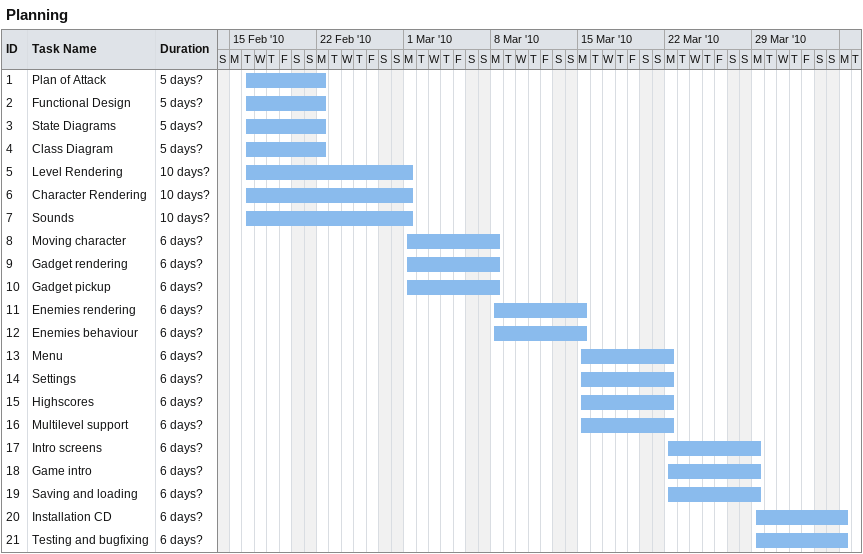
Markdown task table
Planning

| ID | Task | Duration | Start | Finish |
|---|---|---|---|---|
| 1 | Plan of Attack | 5d? | 2010-02-16 | 2010-02-22 |
| 2 | Functional Design | 5d? | 2010-02-16 | 2010-02-22 |
| 3 | State Diagrams | 5d? | 2010-02-16 | 2010-02-22 |
| 4 | Class Diagram | 5d? | 2010-02-16 | 2010-02-22 |
| 5 | Level Rendering | 10d? | 2010-02-16 | 2010-03-01 |
| 6 | Character Rendering | 10d? | 2010-02-16 | 2010-03-01 |
| 7 | Sounds | 10d? | 2010-02-16 | 2010-03-01 |
| 8 | Moving character | 6d? | 2010-03-01 | 2010-03-08 |
| 9 | Gadget rendering | 6d? | 2010-03-01 | 2010-03-08 |
| 10 | Gadget pickup | 6d? | 2010-03-01 | 2010-03-08 |
| 11 | Enemies rendering | 6d? | 2010-03-08 | 2010-03-15 |
| 12 | Enemies behaviour | 6d? | 2010-03-08 | 2010-03-15 |
| 13 | Menu | 6d? | 2010-03-15 | 2010-03-22 |
| 14 | Settings | 6d? | 2010-03-15 | 2010-03-22 |
| 15 | Highscores | 6d? | 2010-03-15 | 2010-03-22 |
| 16 | Multilevel support | 6d? | 2010-03-15 | 2010-03-22 |
| 17 | Intro screens | 6d? | 2010-03-22 | 2010-03-29 |
| 18 | Game intro | 6d? | 2010-03-22 | 2010-03-29 |
| 19 | Saving and loading | 6d? | 2010-03-22 | 2010-03-29 |
| 20 | Installation CD | 6d? | 2010-03-29 | 2010-04-05 |
| 21 | Testing and bugfixing | 6d? | 2010-03-29 | 2010-04-05 |
